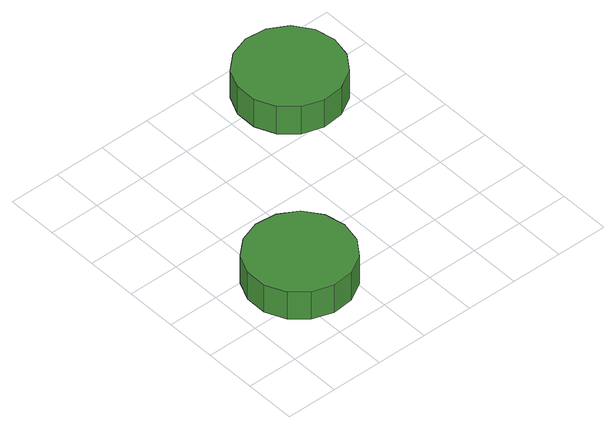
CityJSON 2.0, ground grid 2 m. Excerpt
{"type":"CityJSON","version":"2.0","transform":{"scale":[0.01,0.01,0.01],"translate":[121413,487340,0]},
"CityObjects":{
"tree1":{"type":"SolitaryVegetationObject","attributes":{"function":"something"},"geometry":[{"type":"MultiSurface","lod":"1","boundaries":[[[0,1,2,3,4,5,6,7,8,9,10,11,12,13,14]],[[15,16,17,18,19,20,21,22,23,24,25,26,27,28,29]],[[0,29,28,1]],[[1,28,27,2]],[[2,27,26,3]],[[3,26,25,4]],[[4,25,24,5]],[[5,24,23,6]],[[6,23,22,7]],[[7,22,21,8]],[[8,21,20,9]],[[9,20,19,10]],[[10,19,18,11]],[[11,18,17,12]],[[12,17,16,13]],[[13,16,15,14]],[[14,15,29,0]]]}]},
"tree2":{"type":"SolitaryVegetationObject","attributes":{"function":"something"},"geometry":[{"type":"MultiSurface","lod":"1","boundaries":[[[30,31,32,33,34,35,36,37,38,39,40,41,42,43,44]],[[45,46,47,48,49,50,51,52,53,54,55,56,57,58,59]],[[30,59,58,31]],[[31,58,57,32]],[[32,57,56,33]],[[33,56,55,34]],[[34,55,54,35]],[[35,54,53,36]],[[36,53,52,37]],[[37,52,51,38]],[[38,51,50,39]],[[39,50,49,40]],[[40,49,48,41]],[[41,48,47,42]],[[42,47,46,43]],[[43,46,45,44]],[[44,45,59,30]]]}]}
},
"vertices":[
[471,283,183],[454,364,183],[405,432,183],[333,473,183],[250,482,183],[171,456,183],[109,401,183],[75,325,183],[75,241,183],[109,165,183],[171,110,183],[250,84,183],[333,93,183],[405,134,183],[454,202,183],[454,202,58],[405,134,58],[333,93,58],[250,84,58],[171,110,58],[109,165,58],[75,241,58],[75,325,58],[109,401,58],[171,456,58],[250,482,58],[333,473,58],[405,432,58],[454,364,58],[471,283,58],
[1041,980,188],[1024,1061,188],[975,1129,188],[903,1170,188],[820,1179,188],[741,1153,188],[679,1098,188],[645,1022,188],[645,938,188],[679,862,188],[741,807,188],[820,781,188],[903,790,188],[975,831,188],[1024,899,188],[1024,899,63],[975,831,63],[903,790,63],[820,781,63],[741,807,63],[679,862,63],[645,938,63],[645,1022,63],[679,1098,63],[741,1153,63],[820,1179,63],[903,1170,63],[975,1129,63],[1024,1061,63],[1041,980,63]
]}
